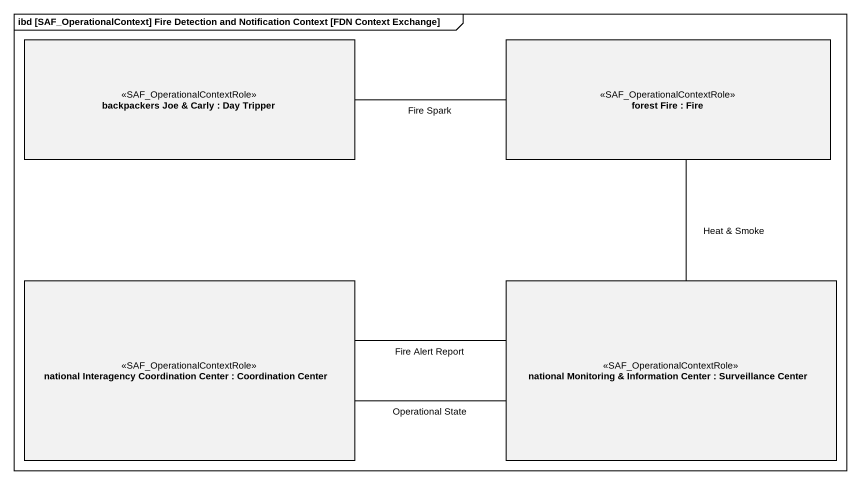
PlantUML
@startuml
mainframe ibd [SAF_OperationalContext] Fire Detection and Notification Context [FDN Context Exchange]
rectangle "backpackers Joe & Carly : Day Tripper" as backpackers_Joe_Carly <<SAF_OperationalContextRole>>
rectangle "forest Fire : Fire" as forest_Fire <<SAF_OperationalContextRole>>
rectangle "national Interagency Coordination Center : Coordination Center" as national_Interagency <<SAF_OperationalContextRole>>
rectangle "national Monitoring & Information Center : Surveillance Center" as national_Monitoring <<SAF_OperationalContextRole>>
backpackers_Joe_Carly -right- forest_Fire : Fire Spark
forest_Fire -- national_Monitoring : Heat & Smoke
national_Interagency -right- national_Monitoring : Operational State
national_Monitoring -left- national_Interagency : Fire Alert Report
@enduml
